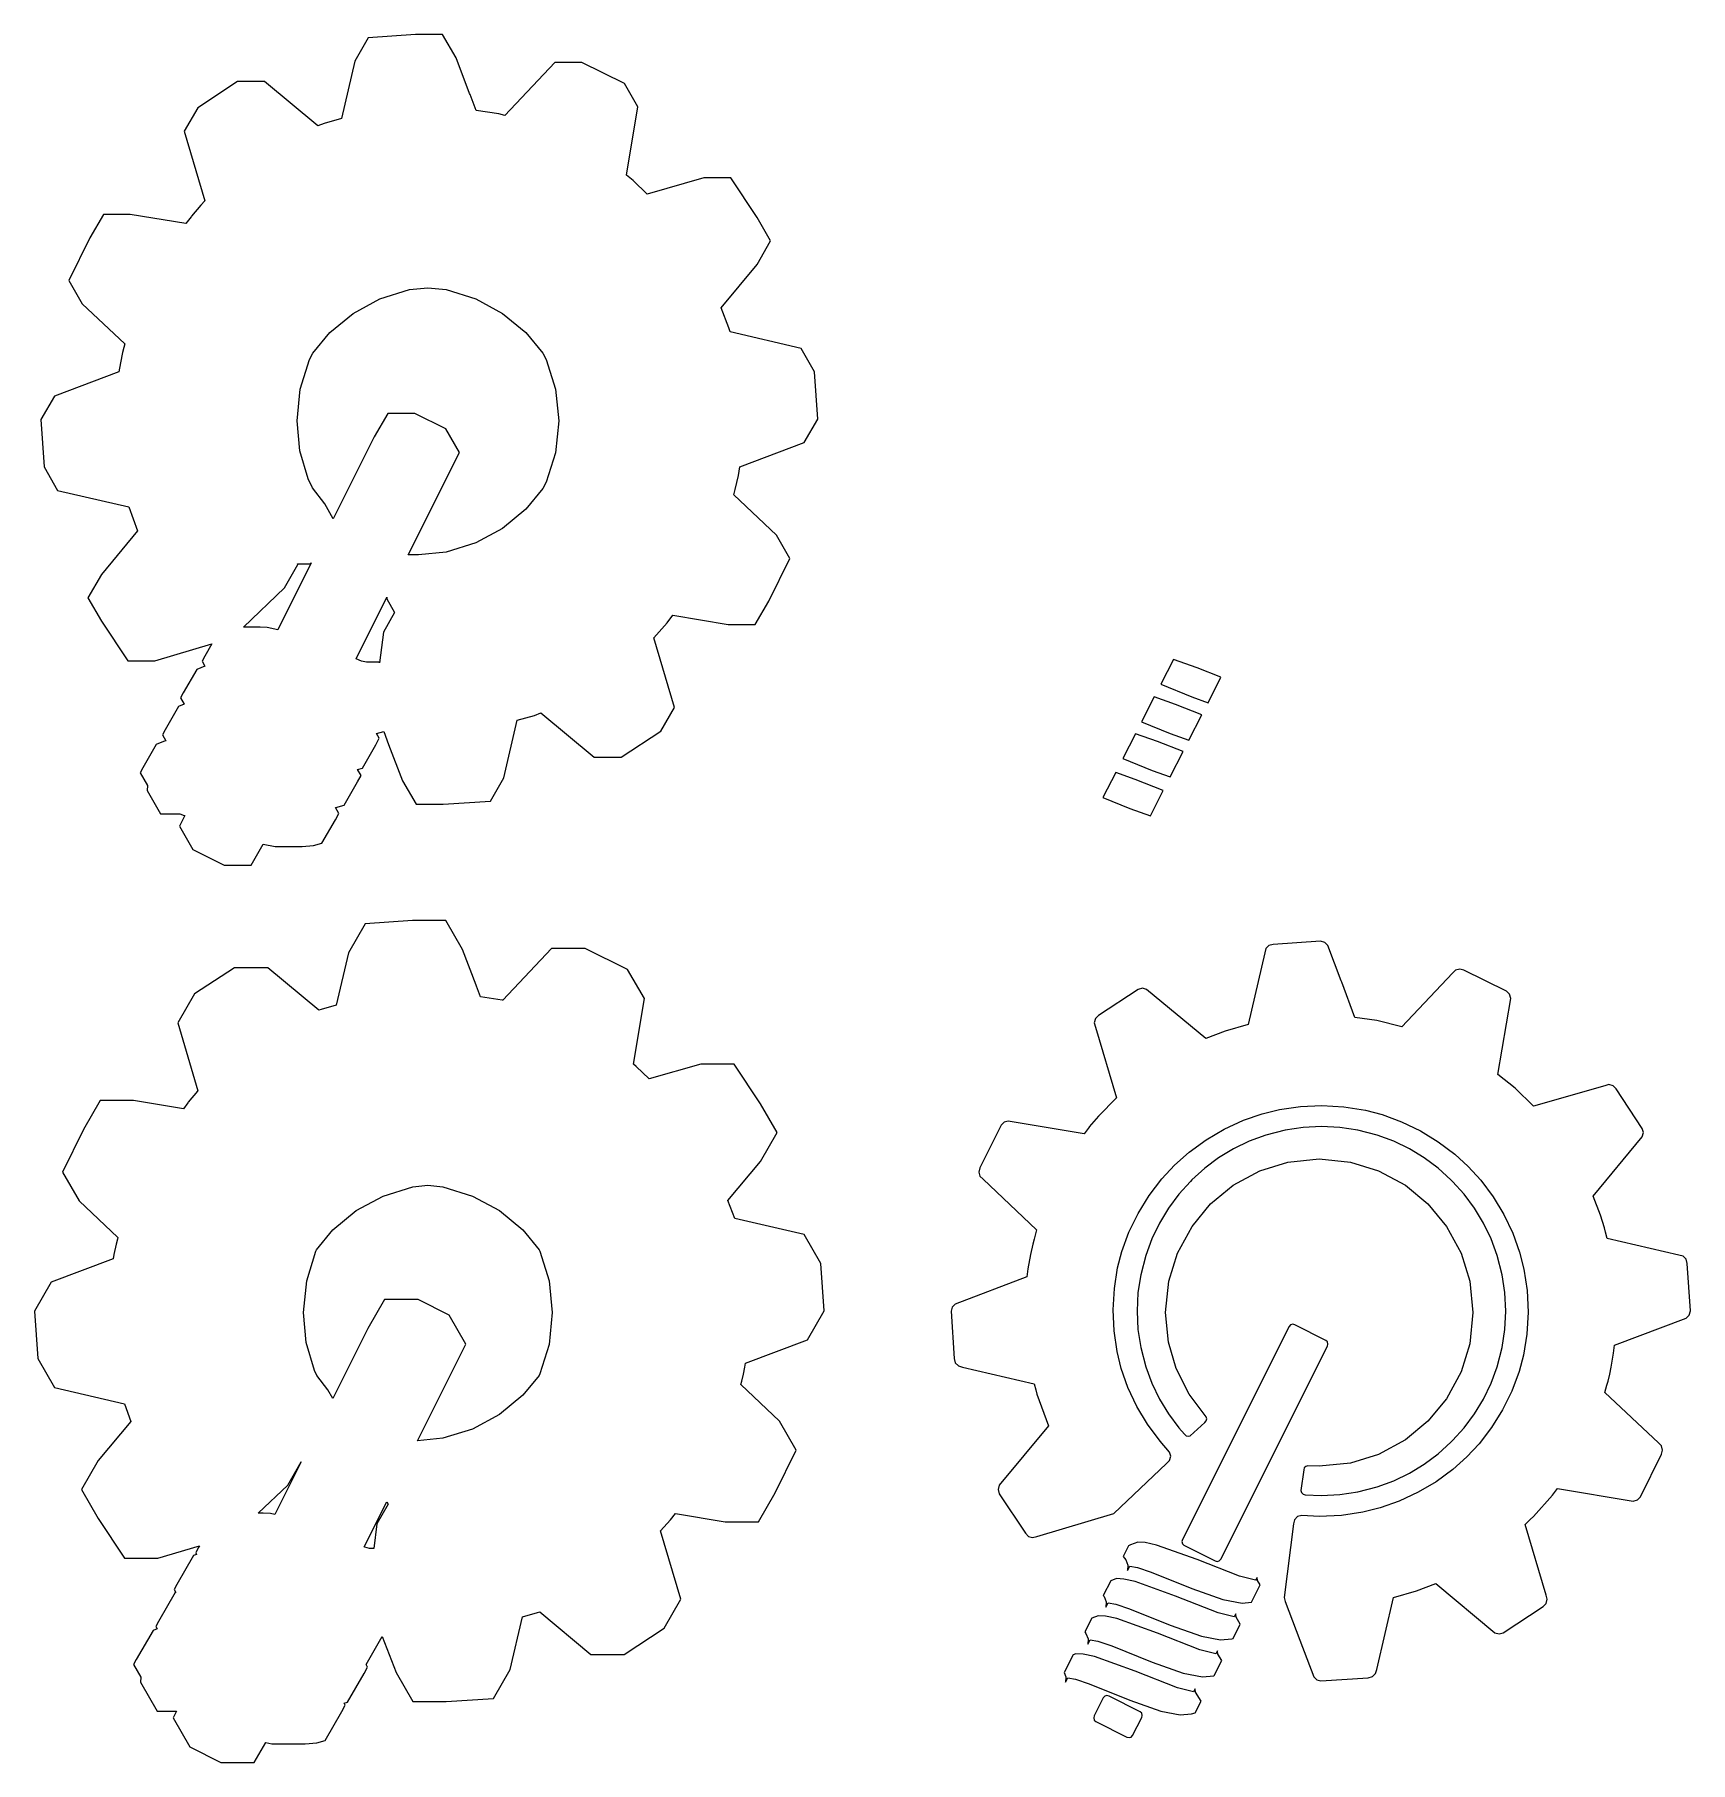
# Model space of a CAD drawing. Header units: metres. Extents: x -17.7 to 56.6, y -17 to 60.5.
import ezdxf

# ---------------------------------------------------------------- set-up
doc = ezdxf.new("R2010")
doc.units = ezdxf.units.M

msp = doc.modelspace()

# ---------------------------------------------------------------- linework, layer by layer
for p, q in [((-0.612976, 60.4932), (-2.73906, 60.3526)), ((0.598328, 60.4932), (-0.612976, 60.4932)), ((1.20399, 59.4442), (0.598328, 60.4932)), ((-2.73906, 60.3526), (-3.34471, 59.3036)), ((-3.34471, 59.3036), (-3.94493, 56.7269)), ((1.80795, 57.8559), (1.20399, 59.4442)), ((5.6331, 59.244), (3.39107, 56.8671)), ((6.84442, 59.244), (5.6331, 59.244)), ((8.75545, 58.3009), (6.84442, 59.244)), ((-8.60443, 58.3837), (-10.3914, 57.2089)), ((-7.39311, 58.3837), (-8.60443, 58.3837)), ((-5.00592, 56.3954), (-7.39311, 58.3837)), ((9.36111, 57.2519), (8.75545, 58.3009)), ((1.83284, 57.798), (1.80795, 57.8559)), ((2.09984, 57.0846), (1.83284, 57.798)), ((-10.3914, 57.2089), (-10.997, 56.1599)), ((-3.94493, 56.7269), (-4.71323, 56.5087)), ((3.12607, 56.9335), (2.09984, 57.0846)), ((3.39107, 56.8671), (3.12607, 56.9335)), ((8.84875, 54.1854), (9.36111, 57.2519)), ((-10.997, 56.1599), (-10.0697, 53.0338)), ((-4.71323, 56.5087), (-5.00592, 56.3954)), ((9.14482, 53.949), (8.84875, 54.1854)), ((9.78194, 53.3292), (9.14482, 53.949)), ((12.3258, 54.0612), (9.78194, 53.3292)), ((13.5372, 54.0612), (12.3258, 54.0612)), ((14.7119, 52.2825), (13.5372, 54.0612)), ((-10.259, 52.841), (-10.6727, 52.3528)), ((-10.0697, 53.0338), (-10.259, 52.841)), ((-14.6272, 52.4272), (-15.2328, 51.3782)), ((-13.4158, 52.4272), (-14.6272, 52.4272)), ((-10.9254, 52.0112), (-13.4158, 52.4272)), ((-10.6925, 52.3184), (-10.9254, 52.0112)), ((-10.6727, 52.3528), (-10.6925, 52.3184)), ((15.3175, 51.2334), (14.7119, 52.2825)), ((-15.2328, 51.3782), (-16.1759, 49.4671)), ((14.7119, 50.1844), (15.3175, 51.2334)), ((13.0937, 48.2388), (14.7119, 50.1844)), ((-16.1759, 49.4671), (-15.5703, 48.4181)), ((-2.21591, 48.6396), (-0.886566, 49.0522)), ((-0.886566, 49.0522), (-0.06514, 49.135)), ((-0.06514, 49.135), (0.756348, 49.0522)), ((0.756348, 49.0522), (2.08569, 48.6396)), ((-15.5703, 48.4181), (-13.6582, 46.6147)), ((-3.41884, 47.9867), (-2.21591, 48.6396)), ((2.08569, 48.6396), (3.28862, 47.9867)), ((13.4395, 47.341), (13.0937, 48.2388)), ((-4.46693, 47.122), (-3.41884, 47.9867)), ((3.28862, 47.9867), (4.33656, 47.122)), ((13.4992, 47.1539), (13.4395, 47.341)), ((-13.6582, 46.6147), (-13.7022, 46.4559)), ((-5.22552, 46.2025), (-4.46693, 47.122)), ((4.33656, 47.122), (5.09547, 46.2021)), ((16.6808, 46.413), (13.4992, 47.1539)), ((-13.8636, 45.7693), (-13.9345, 45.3592)), ((-13.7602, 46.2243), (-13.8636, 45.7693)), ((-13.7022, 46.4559), (-13.7602, 46.2243)), ((-5.7915, 44.5908), (-5.37885, 45.92)), ((-5.37885, 45.92), (-5.22552, 46.2025)), ((5.09547, 46.2021), (5.24863, 45.92)), ((5.24863, 45.92), (5.66113, 44.5908)), ((17.2865, 45.364), (16.6808, 46.413)), ((-13.9345, 45.3592), (-16.8195, 44.2702)), ((17.427, 43.2377), (17.2865, 45.364)), ((-16.8195, 44.2702), (-17.4251, 43.2212)), ((-5.93535, 43.1635), (-5.7915, 44.5908)), ((5.66113, 44.5908), (5.80511, 43.1635)), ((-1.86264, 43.498), (-2.46829, 42.4489)), ((-0.651306, 43.498), (-1.86264, 43.498)), ((0.744522, 42.7989), (-0.651306, 43.498)), ((-17.4251, 43.2212), (-17.2843, 41.0951)), ((-5.80804, 41.8202), (-5.93535, 43.1635)), ((1.35019, 41.7499), (0.744522, 42.7989)), ((5.80511, 43.1635), (5.66113, 41.7364)), ((16.8214, 42.1887), (17.427, 43.2377)), ((-2.46829, 42.4489), (-4.30713, 38.7734)), ((13.9365, 41.0999), (16.8214, 42.1887)), ((-17.2843, 41.0951), (-16.6786, 40.0461)), ((-5.44199, 40.5618), (-5.80804, 41.8202)), ((-0.951599, 37.1495), (1.35019, 41.7499)), ((5.66113, 41.7364), (5.24863, 40.4071)), ((13.8697, 40.7145), (13.9365, 41.0999)), ((-5.24074, 40.1636), (-5.44199, 40.5618)), ((5.24863, 40.4071), (5.09566, 40.1253)), ((13.7291, 40.0858), (13.8035, 40.4002)), ((13.8035, 40.4002), (13.8697, 40.7145)), ((-16.6786, 40.0461), (-13.4776, 39.3004)), ((-4.6937, 39.443), (-5.24074, 40.1636)), ((5.09566, 40.1253), (4.33656, 39.2052)), ((13.6612, 39.8433), (13.7291, 40.0858)), ((15.5723, 38.0408), (13.6612, 39.8433)), ((-13.4776, 39.3004), (-13.0885, 38.2254)), ((-4.30713, 38.7734), (-4.6937, 39.443)), ((4.33656, 39.2052), (3.28862, 38.3405)), ((-13.0885, 38.2254), (-14.7099, 36.2786)), ((3.28862, 38.3405), (2.08569, 37.6877)), ((16.1779, 36.9918), (15.5723, 38.0408)), ((0.756348, 37.275), (-0.4879, 37.1495)), ((2.08569, 37.6877), (0.756348, 37.275)), ((-5.29808, 36.7926), (-6.79857, 33.7934)), ((-6.4994, 35.6693), (-5.89374, 36.7183)), ((-5.89374, 36.7183), (-5.91147, 36.749)), ((-5.91147, 36.749), (-5.34584, 36.749)), ((-5.34584, 36.749), (-5.29808, 36.7926)), ((-0.4879, 37.1495), (-0.951599, 37.1495)), ((15.2348, 35.0807), (16.1779, 36.9918)), ((-14.7099, 36.2786), (-15.3155, 35.2296)), ((-8.34357, 33.916), (-6.4994, 35.6693)), ((-15.3155, 35.2296), (-15.3155, 35.2214)), ((-15.3155, 35.2214), (-14.7099, 34.1723)), ((-3.28589, 32.4841), (-1.9021, 35.2498)), ((-1.9021, 35.2498), (-1.91165, 35.1795)), ((-1.91165, 35.1795), (-1.55487, 34.5615)), ((14.6292, 34.0317), (15.2348, 35.0807)), ((-14.7099, 34.1723), (-13.535, 32.3978)), ((-1.55487, 34.5615), (-2.06268, 33.682)), ((10.0697, 33.432), (10.6747, 34.1102)), ((10.6747, 34.1102), (10.9284, 34.4476)), ((10.9284, 34.4476), (13.4178, 34.0317)), ((-7.59555, 33.916), (-8.34357, 33.916)), ((-7.2686, 33.8991), (-7.59555, 33.916)), ((-6.79857, 33.7934), (-7.2686, 33.8991)), ((-2.06268, 33.682), (-2.23419, 32.3145)), ((10.9991, 30.2991), (10.0697, 33.432)), ((13.4178, 34.0317), (14.6292, 34.0317)), ((-12.3237, 32.3978), (-9.7558, 33.1566)), ((-10.0757, 32.6025), (-10.1945, 32.3824)), ((-9.7558, 33.1566), (-10.0757, 32.6025)), ((-13.535, 32.3978), (-12.3237, 32.3978)), ((-10.4358, 32.0099), (-11.0414, 30.9609)), ((-10.0667, 32.1611), (-10.4358, 32.0099)), ((-10.1945, 32.3824), (-10.0667, 32.1611)), ((-3.0352, 32.3862), (-3.28589, 32.4841)), ((-2.82085, 32.332), (-3.0352, 32.3862)), ((-2.24432, 32.332), (-2.82085, 32.332)), ((-2.23419, 32.3145), (-2.24432, 32.332)), ((33.388, 32.4648), (32.8187, 31.3474)), ((34.457, 32.0797), (33.388, 32.4648)), ((35.5247, 31.6629), (34.457, 32.0797)), ((32.8187, 31.3474), (34.2175, 30.7801)), ((34.9432, 30.5217), (35.5247, 31.6629)), ((-11.2531, 30.3492), (-11.8587, 29.3002)), ((-10.9956, 30.4557), (-11.2531, 30.3492)), ((-11.0414, 30.9609), (-11.1602, 30.7407)), ((-11.1602, 30.7407), (-10.9956, 30.4557)), ((10.3934, 29.25), (10.9991, 30.2991)), ((32.531, 30.7828), (31.9599, 29.662)), ((33.491, 30.4366), (32.531, 30.7828)), ((34.6663, 29.9784), (33.491, 30.4366)), ((34.2175, 30.7801), (34.9432, 30.5217)), ((3.34677, 27.1554), (3.94701, 29.7322)), ((3.94701, 29.7322), (4.71498, 29.9504)), ((4.71498, 29.9504), (5.00783, 30.0636)), ((5.00783, 30.0636), (7.39516, 28.0754)), ((31.9599, 29.662), (33.2514, 29.1388)), ((34.0869, 28.8411), (34.6663, 29.9784)), ((-11.93, 28.7775), (-12.2531, 28.644)), ((-11.8587, 29.3002), (-11.9778, 29.0799)), ((-11.9778, 29.0799), (-11.8262, 28.8174)), ((-11.8262, 28.8174), (-11.93, 28.7775)), ((-2.39922, 28.6375), (-2.24438, 28.9237)), ((-2.36731, 29.1366), (-2.04301, 29.2286)), ((-2.24438, 28.9237), (-2.36731, 29.1366)), ((-2.04301, 29.2286), (-1.82516, 28.6467)), ((8.60649, 28.0754), (10.3934, 29.25)), ((31.6895, 29.1312), (31.1187, 28.0112)), ((32.6737, 28.777), (31.6895, 29.1312)), ((33.8253, 28.3276), (32.6737, 28.777)), ((33.2514, 29.1388), (34.0869, 28.8411)), ((-12.2531, 28.644), (-12.8587, 27.595)), ((-3.00488, 27.5885), (-2.39922, 28.6375)), ((-1.82516, 28.6467), (-1.20209, 27.0147)), ((7.39516, 28.0754), (8.60649, 28.0754)), ((31.1187, 28.0112), (32.4342, 27.4781)), ((33.2451, 27.189), (33.8253, 28.3276)), ((-12.8587, 27.595), (-12.9778, 27.375)), ((-12.9778, 27.375), (-12.6526, 26.8117)), ((-3.21645, 26.9771), (-3.0619, 27.2622)), ((-3.21571, 27.5286), (-3.00488, 27.5885)), ((-3.0619, 27.2622), (-3.21571, 27.5286)), ((2.7411, 26.1063), (3.34677, 27.1554)), ((30.8004, 27.3864), (30.2275, 26.262)), ((31.674, 27.0717), (30.8004, 27.3864)), ((32.4342, 27.4781), (33.2451, 27.189)), ((-12.6526, 26.8117), (-12.6665, 26.581)), ((-12.6665, 26.581), (-12.0609, 25.532)), ((-3.82211, 25.9281), (-3.21645, 26.9771)), ((-1.20209, 27.0147), (-0.59642, 25.9657)), ((32.9347, 26.5798), (31.674, 27.0717)), ((32.3564, 25.4448), (32.9347, 26.5798)), ((-4.21315, 25.8199), (-4.19405, 25.8216)), ((-4.06166, 25.5575), (-4.21315, 25.8199)), ((-4.19405, 25.8216), (-3.82211, 25.9281)), ((-0.59642, 25.9657), (0.614883, 25.9657)), ((0.614883, 25.9657), (2.7411, 26.1063)), ((30.2275, 26.262), (31.4342, 25.7733)), ((31.4342, 25.7733), (32.3564, 25.4448)), ((-12.0609, 25.532), (-11.1986, 25.5319)), ((-10.972, 25.4535), (-11.2094, 24.9786)), ((-11.2094, 24.9786), (-10.6038, 23.9296)), ((-11.1986, 25.5319), (-10.9969, 25.4636)), ((-10.9969, 25.4636), (-10.972, 25.4535)), ((-4.82202, 24.2225), (-4.21635, 25.2716)), ((-4.21635, 25.2716), (-4.06166, 25.5575)), ((-7.99603, 23.231), (-7.45425, 24.1694)), ((-7.45425, 24.1694), (-6.91957, 24.0727)), ((-6.91957, 24.0727), (-5.70825, 24.0727)), ((-5.70825, 24.0727), (-5.19569, 24.1165)), ((-5.19569, 24.1165), (-4.82202, 24.2225)), ((-10.6038, 23.9296), (-9.20737, 23.231)), ((-9.20737, 23.231), (-7.99603, 23.231)), ((-2.88339, 20.6026), (-3.63339, 19.3036)), ((-0.757309, 20.7432), (-2.88339, 20.6026)), ((0.742676, 20.7432), (-0.757309, 20.7432)), ((1.49268, 19.4442), (0.742676, 20.7432)), ((2.09662, 17.8559), (1.49268, 19.4442)), ((5.48877, 19.494), (3.30193, 17.1756)), ((6.98877, 19.494), (5.48877, 19.494)), ((8.8998, 18.5509), (6.98877, 19.494)), ((37.5418, 19.4911), (37.4916, 19.3036)), ((37.6791, 19.6283), (37.5418, 19.4911)), ((37.8666, 19.6786), (37.6791, 19.6283)), ((39.9927, 19.8192), (37.8666, 19.6786)), ((40.1802, 19.7689), (39.9927, 19.8192)), ((40.3174, 19.6317), (40.1802, 19.7689)), ((40.9214, 18.0434), (40.3174, 19.6317)), ((-8.74878, 18.6337), (-10.5357, 17.4589)), ((-7.24878, 18.6337), (-8.74878, 18.6337)), ((-4.95312, 16.7217), (-7.24878, 18.6337)), ((-3.63339, 19.3036), (-4.18147, 16.9507)), ((37.4916, 19.3036), (36.7403, 16.0784)), ((2.12152, 17.798), (2.09662, 17.8559)), ((9.6498, 17.2519), (8.8998, 18.5509)), ((40.9463, 17.9855), (40.9214, 18.0434)), ((41.5375, 16.4042), (40.9463, 17.9855)), ((45.914, 18.3825), (43.6455, 15.9774)), ((46.0513, 18.5197), (45.914, 18.3825)), ((46.2388, 18.57), (46.0513, 18.5197)), ((46.4263, 18.5197), (46.2388, 18.57)), ((48.3373, 17.5767), (46.4263, 18.5197)), ((-10.5357, 17.4589), (-11.2857, 16.1599)), ((2.29791, 17.3267), (2.12152, 17.798)), ((3.2704, 17.1835), (2.29791, 17.3267)), ((3.30193, 17.1756), (3.2704, 17.1835)), ((9.15729, 14.3043), (9.6498, 17.2519)), ((31.8137, 17.6594), (30.0267, 16.4846)), ((32.0012, 17.7097), (31.8137, 17.6594)), ((32.1887, 17.6594), (32.0012, 17.7097)), ((34.8411, 15.4503), (32.1887, 17.6594)), ((47.9548, 13.8408), (48.5248, 17.2519)), ((48.4745, 17.4394), (48.3373, 17.5767)), ((48.5248, 17.2519), (48.4745, 17.4394)), ((-4.85756, 16.7587), (-4.95312, 16.7217)), ((-4.18147, 16.9507), (-4.85756, 16.7587)), ((29.8895, 16.3474), (29.8393, 16.1599)), ((30.0267, 16.4846), (29.8895, 16.3474)), ((42.5204, 16.2595), (41.5375, 16.4042)), ((-11.2857, 16.1599), (-10.3818, 13.1129)), ((29.8393, 16.1599), (29.8895, 15.9724)), ((29.8895, 15.9724), (30.8299, 12.8024)), ((35.7049, 15.7844), (34.8411, 15.4503)), ((36.7403, 16.0784), (35.7049, 15.7844)), ((43.6455, 15.9774), (42.5204, 16.2595)), ((9.28915, 14.199), (9.15729, 14.3043)), ((9.86037, 13.6433), (9.28915, 14.199)), ((12.1815, 14.3112), (9.86037, 13.6433)), ((13.6815, 14.3112), (12.1815, 14.3112)), ((14.8562, 12.5325), (13.6815, 14.3112)), ((48.7267, 13.2248), (47.9548, 13.8408)), ((49.5547, 12.4192), (48.7267, 13.2248)), ((52.744, 13.337), (49.5547, 12.4192)), ((52.9315, 13.3872), (52.744, 13.337)), ((53.119, 13.337), (52.9315, 13.3872)), ((53.2563, 13.1997), (53.119, 13.337)), ((54.4309, 11.4209), (53.2563, 13.1997)), ((-14.7715, 12.6772), (-15.5215, 11.3782)), ((-13.2715, 12.6772), (-14.7715, 12.6772)), ((-11.0373, 12.304), (-13.2715, 12.6772)), ((-10.8369, 12.5684), (-11.0373, 12.304)), ((-10.817, 12.6028), (-10.8369, 12.5684)), ((-10.4033, 13.091), (-10.817, 12.6028)), ((-10.3818, 13.1129), (-10.4033, 13.091)), ((15.6062, 11.2334), (14.8562, 12.5325)), ((30.8299, 12.8024), (30.0219, 11.9795)), ((38.1533, 12.2697), (39.095, 12.4031)), ((39.095, 12.4031), (40.0524, 12.4444)), ((40.0524, 12.4444), (41.0422, 12.3891)), ((25.791, 11.7029), (25.6538, 11.5657)), ((25.9785, 11.7532), (25.791, 11.7029)), ((29.382, 11.1846), (25.9785, 11.7532)), ((30.0219, 11.9795), (29.6082, 11.4913)), ((35.6731, 11.3921), (36.5296, 11.7867)), ((36.5296, 11.7867), (37.3758, 12.0811)), ((37.3758, 12.0811), (38.1533, 12.2697)), ((41.0422, 12.3891), (42.0029, 12.2382)), ((42.0029, 12.2382), (42.7541, 12.0421)), ((42.7541, 12.0421), (43.6297, 11.719)), ((43.6297, 11.719), (44.4738, 11.3103)), ((-15.5215, 11.3782), (-16.4646, 9.46713)), ((14.8562, 9.9344), (15.6062, 11.2334)), ((25.6538, 11.5657), (24.7107, 9.65463)), ((29.6048, 11.4786), (29.382, 11.1846)), ((29.6082, 11.4913), (29.6048, 11.4786)), ((34.0896, 10.3598), (34.8577, 10.9156)), ((34.8577, 10.9156), (35.6731, 11.3921)), ((37.5338, 11.1157), (36.7907, 10.8437)), ((38.4026, 11.3401), (37.5338, 11.1157)), ((39.2055, 11.4627), (38.4026, 11.3401)), ((40.0324, 11.5044), (39.2055, 11.4627)), ((40.8593, 11.4627), (40.0324, 11.5044)), ((41.6623, 11.3401), (40.8593, 11.4627)), ((42.5311, 11.1157), (41.6623, 11.3401)), ((43.2741, 10.8437), (42.5311, 11.1157)), ((44.4738, 11.3103), (45.2693, 10.8253)), ((52.2215, 8.38921), (54.4309, 11.0459)), ((54.4812, 11.2334), (54.4309, 11.4209)), ((54.4309, 11.0459), (54.4812, 11.2334)), ((33.4321, 9.7773), (34.0896, 10.3598)), ((35.4169, 10.0981), (34.7944, 9.63258)), ((36.0837, 10.5033), (35.4169, 10.0981)), ((36.7907, 10.8437), (36.0837, 10.5033)), ((43.981, 10.5033), (43.2741, 10.8437)), ((44.6478, 10.0981), (43.981, 10.5033)), ((45.2704, 9.63258), (44.6478, 10.0981)), ((45.2693, 10.8253), (46.0116, 10.2691)), ((46.0116, 10.2691), (46.6222, 9.71303)), ((-16.4646, 9.46713), (-15.7146, 8.16809)), ((13.4026, 8.18654), (14.8562, 9.9344)), ((24.7107, 9.65463), (24.6604, 9.46713)), ((24.6604, 9.46713), (24.7107, 9.27963)), ((32.8652, 9.16493), (33.4321, 9.7773)), ((34.7944, 9.63258), (34.22, 9.11066)), ((36.0692, 8.87335), (37.2722, 9.52623)), ((37.2722, 9.52623), (38.5267, 9.91568)), ((38.5267, 9.91568), (39.9348, 10.0576)), ((39.9348, 10.0576), (41.343, 9.91568)), ((41.343, 9.91568), (42.5976, 9.52623)), ((42.5976, 9.52623), (43.8005, 8.87335)), ((45.8447, 9.11066), (45.2704, 9.63258)), ((46.6222, 9.71303), (47.1792, 9.09901)), ((-2.07158, 8.38959), (-0.742233, 8.80222)), ((-0.742233, 8.80222), (-0.06514, 8.87047)), ((-0.06514, 8.87047), (0.612, 8.80222)), ((0.612, 8.80222), (1.94135, 8.38959)), ((24.7107, 9.27963), (24.8479, 9.14238)), ((24.8479, 9.14238), (27.2492, 6.87755)), ((32.2946, 8.41127), (32.8652, 9.16493)), ((34.1514, 9.04204), (33.6295, 8.46767)), ((34.22, 9.11066), (34.1514, 9.04204)), ((35.0587, 8.03969), (36.0692, 8.87335)), ((43.8005, 8.87335), (44.8109, 8.03969)), ((45.9133, 9.04204), (45.8447, 9.11066)), ((46.4353, 8.46767), (45.9133, 9.04204)), ((47.1792, 9.09901), (47.7322, 8.35767)), ((-15.7146, 8.16809), (-13.9719, 6.52443)), ((-3.27451, 7.73669), (-2.07158, 8.38959)), ((1.94135, 8.38959), (3.14429, 7.73669)), ((13.7099, 7.38849), (13.4026, 8.18654)), ((31.8036, 7.60971), (32.2946, 8.41127)), ((33.1639, 7.84511), (32.7588, 7.17831)), ((33.6295, 8.46767), (33.1639, 7.84511)), ((34.2251, 7.02919), (35.0587, 8.03969)), ((44.8109, 8.03969), (45.6445, 7.02919)), ((46.9008, 7.84511), (46.4353, 8.46767)), ((47.306, 7.17831), (46.9008, 7.84511)), ((47.7322, 8.35767), (48.2125, 7.56444)), ((52.553, 7.52855), (52.2215, 8.38921)), ((-4.3226, 6.87201), (-3.27451, 7.73669)), ((3.14429, 7.73669), (4.19223, 6.87201)), ((16.8252, 6.66299), (13.7099, 7.38849)), ((31.3948, 6.76654), (31.8036, 7.60971)), ((32.7588, 7.17831), (32.4183, 6.47139)), ((33.5722, 5.82626), (34.2251, 7.02919)), ((45.6445, 7.02919), (46.2976, 5.82626)), ((47.6465, 6.47139), (47.306, 7.17831)), ((48.2125, 7.56444), (48.6152, 6.72392)), ((52.7351, 6.9577), (52.553, 7.52855)), ((-14.0489, 6.22426), (-14.1523, 5.76929)), ((-13.9909, 6.45586), (-14.0489, 6.22426)), ((-13.9719, 6.52443), (-13.9909, 6.45586)), ((-5.05589, 5.98317), (-4.3226, 6.87201)), ((4.19223, 6.87201), (4.92593, 5.98267)), ((17.5752, 5.36395), (16.8252, 6.66299)), ((27.0761, 6.22426), (26.9727, 5.76929)), ((27.1341, 6.45586), (27.0761, 6.22426)), ((27.2492, 6.87755), (27.1341, 6.45586)), ((31.0758, 5.90106), (31.3948, 6.76654)), ((32.4183, 6.47139), (32.1463, 5.72826)), ((47.9184, 5.72826), (47.6465, 6.47139)), ((48.6152, 6.72392), (48.9264, 5.86632)), ((52.7853, 6.7702), (52.7351, 6.9577)), ((52.8567, 6.48851), (52.7853, 6.7702)), ((56.0752, 5.73895), (52.8567, 6.48851)), ((-14.187, 5.56839), (-16.9638, 4.52022)), ((-14.1523, 5.76929), (-14.187, 5.56839)), ((-5.50282, 4.59081), (-5.09018, 5.92001)), ((-5.09018, 5.92001), (-5.05589, 5.98317)), ((4.92593, 5.98267), (4.95995, 5.92001)), ((4.95995, 5.92001), (5.37245, 4.59081)), ((26.9727, 5.76929), (26.8611, 5.12401)), ((30.8849, 5.16753), (31.0758, 5.90106)), ((32.1463, 5.72826), (31.922, 4.85962)), ((33.1827, 4.57181), (33.5722, 5.82626)), ((46.2976, 5.82626), (46.6869, 4.57184)), ((48.1429, 4.85962), (47.9184, 5.72826)), ((48.9264, 5.86632), (49.1183, 5.10849)), ((56.2627, 5.68871), (56.0752, 5.73895)), ((56.4, 5.55145), (56.2627, 5.68871)), ((56.4502, 5.36395), (56.4, 5.55145)), ((17.7157, 3.23773), (17.5752, 5.36395)), ((26.8181, 4.76118), (23.5987, 3.54594)), ((26.8611, 5.12401), (26.8181, 4.76118)), ((30.739, 4.23691), (30.8849, 5.16753)), ((31.922, 4.85962), (31.7994, 4.05658)), ((48.2654, 4.05658), (48.1429, 4.85962)), ((49.1183, 5.10849), (49.2594, 4.15575)), ((56.5907, 3.23773), (56.4502, 5.36395)), ((-16.9638, 4.52022), (-17.7138, 3.22118)), ((-5.64667, 3.16347), (-5.50282, 4.59081)), ((5.37245, 4.59081), (5.51645, 3.16347)), ((30.6858, 3.2896), (30.739, 4.23691)), ((31.7994, 4.05658), (31.7576, 3.22968)), ((33.0408, 3.16347), (33.1827, 4.57181)), ((46.6869, 4.57184), (46.8289, 3.16347)), ((48.3071, 3.22968), (48.2654, 4.05658)), ((49.2594, 4.15575), (49.3035, 3.17519)), ((-17.7138, 3.22118), (-17.573, 1.09511)), ((-5.51938, 1.82021), (-5.64667, 3.16347)), ((-2.00697, 3.74796), (-2.75697, 2.44893)), ((-0.506973, 3.74796), (-2.00697, 3.74796)), ((0.888855, 3.04893), (-0.506973, 3.74796)), ((5.51645, 3.16347), (5.37245, 1.73642)), ((16.9657, 1.93871), (17.7157, 3.23773)), ((23.4615, 3.40868), (23.4112, 3.22118)), ((23.4112, 3.22118), (23.552, 1.09511)), ((23.5987, 3.54594), (23.4615, 3.40868)), ((30.7275, 2.34169), (30.6858, 3.2896)), ((31.7576, 3.22968), (31.7994, 2.40277)), ((33.1671, 1.83116), (33.0408, 3.16347)), ((46.8289, 3.16347), (46.6869, 1.75537)), ((48.2654, 2.40277), (48.3071, 3.22968)), ((49.3035, 3.17519), (49.2477, 2.19536)), ((56.5404, 3.05023), (56.5907, 3.23773)), ((-2.75697, 2.44893), (-4.32776, -0.690811)), ((1.63885, 1.74989), (0.888855, 3.04893)), ((30.8623, 1.40932), (30.7275, 2.34169)), ((31.7994, 2.40277), (31.922, 1.59975)), ((38.5806, 2.54266), (33.7963, -7.0204)), ((38.6493, 2.6113), (38.5806, 2.54266)), ((38.743, 2.63643), (38.6493, 2.6113)), ((38.8368, 2.6113), (38.743, 2.63643)), ((40.2326, 1.91228), (38.8368, 2.6113)), ((48.1429, 1.59975), (48.2654, 2.40277)), ((53.1839, 1.69789), (56.4032, 2.91298)), ((56.4032, 2.91298), (56.5404, 3.05023)), ((-5.15331, 0.561768), (-5.51938, 1.82021)), ((-0.532822, -2.59048), (1.63885, 1.74989)), ((5.37245, 1.73642), (4.95995, 0.407074)), ((14.189, 0.890656), (16.9657, 1.93871)), ((31.922, 1.59975), (32.1463, 0.730957)), ((33.509, 0.655502), (33.1671, 1.83116)), ((35.5168, -7.90619), (40.3012, 1.65614)), ((40.3012, 1.84364), (40.2326, 1.91228)), ((40.3264, 1.74989), (40.3012, 1.84364)), ((40.3012, 1.65614), (40.3264, 1.74989)), ((46.6869, 1.75537), (46.2976, 0.500824)), ((47.9184, 0.730942), (48.1429, 1.59975)), ((49.2477, 2.19536), (49.0952, 1.24423)), ((53.141, 1.33505), (53.1839, 1.69789)), ((-17.573, 1.09511), (-16.823, -0.203918)), ((14.1584, 0.714539), (14.189, 0.890656)), ((23.552, 1.09511), (23.6022, 0.907608)), ((23.6022, 0.907608), (23.7395, 0.770355)), ((31.05, 0.650696), (30.8623, 1.40932)), ((49.0952, 1.24423), (48.9001, 0.511475)), ((53.0334, 0.714539), (53.141, 1.33505)), ((-5.04262, 0.342773), (-5.15331, 0.561768)), ((-4.54935, -0.307007), (-5.04262, 0.342773)), ((4.92615, 0.344818), (4.19223, -0.544754)), ((4.95995, 0.407074), (4.92615, 0.344818)), ((13.9751, -0.06662), (14.0178, 0.085831)), ((14.0178, 0.085831), (14.0922, 0.400192)), ((14.0922, 0.400192), (14.1584, 0.714539)), ((23.7395, 0.770355), (23.927, 0.720108)), ((23.927, 0.720108), (27.146, -0.029694)), ((31.3507, -0.196136), (31.05, 0.650696)), ((32.1463, 0.730957), (32.4183, -0.012009)), ((34.0903, -0.494385), (33.509, 0.655502)), ((46.2976, 0.500824), (45.6445, -0.70195)), ((47.6465, -0.012009), (47.9184, 0.730942)), ((48.9001, 0.511475), (48.5704, -0.364441)), ((52.8426, -0.101654), (52.8928, 0.085831)), ((52.8928, 0.085831), (52.9672, 0.400192)), ((52.9672, 0.400192), (53.0334, 0.714539)), ((-16.823, -0.203918), (-13.6808, -0.935867)), ((-4.32776, -0.690811), (-4.54935, -0.307007)), ((4.19223, -0.544754), (3.14429, -1.40945)), ((15.7166, -1.70917), (13.9751, -0.06662)), ((27.146, -0.029694), (27.2167, -0.307175)), ((27.2167, -0.307175), (27.267, -0.494675)), ((27.267, -0.494675), (27.7846, -1.925)), ((31.7493, -1.04413), (31.3507, -0.196136)), ((32.4183, -0.012009), (32.7588, -0.718933)), ((32.7588, -0.718933), (33.1639, -1.38573)), ((34.863, -1.5123), (34.0903, -0.494385)), ((45.6445, -0.70195), (44.8109, -1.71245)), ((46.9008, -1.38573), (47.306, -0.718933)), ((47.306, -0.718933), (47.6465, -0.012009)), ((48.5704, -0.364441), (48.1575, -1.20015)), ((52.7536, -0.419327), (52.8426, -0.101654)), ((55.1541, -2.68343), (52.7536, -0.419327)), ((-13.6808, -0.935867), (-13.3966, -1.72113)), ((3.14429, -1.40945), (1.94135, -2.06233)), ((32.2306, -1.85141), (31.7493, -1.04413)), ((33.1639, -1.38573), (33.6295, -2.00829)), ((34.8881, -1.60605), (34.863, -1.5123)), ((46.4353, -2.00829), (46.9008, -1.38573)), ((48.1575, -1.20015), (47.6677, -1.98764)), ((-13.3966, -1.72113), (-14.8542, -3.47136)), ((1.94135, -2.06233), (0.612, -2.47498)), ((16.4666, -3.00819), (15.7166, -1.70917)), ((27.7846, -1.925), (25.571, -4.5829)), ((32.7921, -2.61166), (32.2306, -1.85141)), ((33.6295, -2.00829), (33.8861, -2.29568)), ((33.8861, -2.29568), (33.9547, -2.36432)), ((34.1422, -2.36432), (34.7944, -1.76842)), ((34.7944, -1.76842), (34.863, -1.6998)), ((34.863, -1.6998), (34.8881, -1.60605)), ((44.8109, -1.71245), (43.8005, -2.54611)), ((45.9133, -2.58266), (46.4353, -2.00829)), ((47.6677, -1.98764), (47.1058, -2.7224)), ((0.612, -2.47498), (-0.532822, -2.59048)), ((15.5235, -4.91924), (16.4666, -3.00819)), ((33.2197, -3.09418), (32.7921, -2.61166)), ((33.2699, -3.28168), (33.2197, -3.09418)), ((33.9547, -2.36432), (34.0485, -2.38943)), ((34.0485, -2.38943), (34.1422, -2.36432)), ((43.8005, -2.54611), (42.5976, -3.19899)), ((45.2704, -3.17322), (45.8447, -2.65128)), ((45.8447, -2.65128), (45.9133, -2.58266)), ((47.1058, -2.7224), (46.558, -3.31207)), ((55.2914, -2.82069), (55.1541, -2.68343)), ((55.3416, -3.00819), (55.2914, -2.82069)), ((55.2914, -3.19569), (55.3416, -3.00819)), ((-14.8542, -3.47136), (-15.6042, -4.7704)), ((-5.74652, -3.52669), (-6.93102, -5.89432)), ((-6.35507, -4.58072), (-5.74652, -3.52669)), ((30.7161, -5.85614), (33.0824, -3.60645)), ((33.0824, -3.60645), (33.2197, -3.46918)), ((33.2197, -3.46918), (33.2699, -3.28168)), ((39.2625, -3.8058), (39.2374, -3.89955)), ((39.3311, -3.73717), (39.2625, -3.8058)), ((39.4249, -3.71205), (39.3311, -3.73717)), ((39.9348, -3.73051), (39.4249, -3.71205)), ((41.343, -3.58844), (39.9348, -3.73051)), ((42.5976, -3.19899), (41.343, -3.58844)), ((43.981, -4.04391), (44.6478, -3.63873)), ((44.6478, -3.63873), (45.2704, -3.17322)), ((46.558, -3.31207), (45.9225, -3.877)), ((54.3483, -5.10674), (55.2914, -3.19569)), ((-7.67332, -5.83401), (-6.35507, -4.58072)), ((25.571, -4.5829), (25.5208, -4.7704)), ((39.2374, -3.89955), (39.1122, -4.8205)), ((42.5311, -4.65636), (43.2741, -4.38449)), ((43.2741, -4.38449), (43.981, -4.04391)), ((45.1737, -4.42441), (44.3724, -4.90004)), ((45.9225, -3.877), (45.1737, -4.42441)), ((-15.6042, -4.7704), (-15.6042, -4.77859)), ((-15.6042, -4.77859), (-14.8542, -6.07764)), ((-2.91615, -7.35387), (-1.90475, -5.33246)), ((-1.90475, -5.33246), (-1.84355, -5.43846)), ((14.7735, -6.21826), (15.5235, -4.91924)), ((25.5208, -4.7704), (25.5208, -4.77859)), ((25.5208, -4.77859), (25.571, -4.96609)), ((25.571, -4.96609), (26.7458, -6.74062)), ((39.1122, -4.8205), (39.1373, -4.91425)), ((39.1373, -4.91425), (39.2059, -4.98288)), ((39.2059, -4.98288), (39.2997, -5.008)), ((39.2997, -5.008), (40.0324, -5.04506)), ((40.0324, -5.04506), (40.8593, -5.00331)), ((40.8593, -5.00331), (41.6623, -4.88071)), ((41.6623, -4.88071), (42.5311, -4.65636)), ((43.5234, -5.29863), (42.6659, -5.60359)), ((44.3724, -4.90004), (43.5234, -5.29863)), ((49.5417, -5.98358), (50.3938, -5.02821)), ((50.3938, -5.02821), (50.6212, -4.72589)), ((50.6212, -4.72589), (54.0235, -5.29424)), ((54.0235, -5.29424), (54.211, -5.24399)), ((54.211, -5.24399), (54.3483, -5.10674)), ((-14.8542, -6.07764), (-13.6794, -7.85216)), ((-7.45122, -5.83401), (-7.67332, -5.83401)), ((-7.12427, -5.85085), (-7.45122, -5.83401)), ((-6.93102, -5.89432), (-7.12427, -5.85085)), ((-1.84355, -5.43846), (-2.35136, -6.31801)), ((10.378, -6.63419), (10.819, -6.13976)), ((10.819, -6.13976), (11.0405, -5.84526)), ((11.0405, -5.84526), (13.2735, -6.21826)), ((27.2581, -6.87787), (30.7161, -5.85614)), ((38.8239, -6.13051), (38.7736, -6.31801)), ((38.9611, -5.99326), (38.8239, -6.13051)), ((39.1486, -5.94301), (38.9611, -5.99326)), ((39.937, -5.97963), (39.1486, -5.94301)), ((40.9274, -5.93599), (39.937, -5.97963)), ((41.8898, -5.79639), (40.9274, -5.93599)), ((42.6659, -5.60359), (41.8898, -5.79639)), ((49.1734, -6.34769), (49.4044, -6.12085)), ((49.4044, -6.12085), (49.5417, -5.98358)), ((-2.35136, -6.31801), (-2.4893, -7.41794)), ((11.2878, -9.70093), (10.378, -6.63419)), ((13.2735, -6.21826), (14.7735, -6.21826)), ((26.7458, -6.74062), (26.8831, -6.87787)), ((26.8831, -6.87787), (27.0706, -6.92812)), ((27.0706, -6.92812), (27.2581, -6.87787)), ((38.7736, -6.31801), (38.3602, -9.61406)), ((50.1126, -9.51343), (49.1734, -6.34769)), ((-12.1794, -7.85216), (-10.3076, -7.29909)), ((-10.5801, -7.74007), (-11.3301, -9.03911)), ((-10.4448, -7.68413), (-10.5801, -7.74007)), ((-10.3644, -7.39745), (-10.4832, -7.61761)), ((-10.4832, -7.61761), (-10.4448, -7.68413)), ((-10.3076, -7.29909), (-10.3644, -7.39745)), ((-2.89087, -7.36375), (-2.91615, -7.35387)), ((-2.67651, -7.41794), (-2.89087, -7.36375)), ((-2.4893, -7.41794), (-2.67651, -7.41794)), ((31.3801, -7.29646), (31.1346, -7.7782)), ((31.4586, -7.26401), (31.3801, -7.29646)), ((31.7988, -7.13306), (31.4586, -7.26401)), ((32.1257, -7.14989), (31.7988, -7.13306)), ((32.6377, -7.26503), (32.1257, -7.14989)), ((34.457, -7.92026), (32.6377, -7.26503)), ((33.7963, -7.0204), (33.7712, -7.11415)), ((33.7712, -7.11415), (33.7963, -7.2079)), ((33.7963, -7.2079), (33.8649, -7.27654)), ((33.8649, -7.27654), (35.2607, -7.97482)), ((-13.6794, -7.85216), (-12.1794, -7.85216)), ((31.1346, -7.7782), (31.2478, -7.93256)), ((31.2478, -7.93256), (31.3426, -8.16811)), ((31.3426, -8.16811), (31.3283, -8.412)), ((31.3283, -8.412), (31.431, -8.22144)), ((31.431, -8.22144), (31.7759, -8.27065)), ((31.7759, -8.27065), (32.392, -8.47954)), ((32.392, -8.47954), (34.2175, -9.21986)), ((36.359, -8.66272), (34.457, -7.92026)), ((35.2607, -7.97482), (35.3544, -7.99994)), ((35.3544, -7.99994), (35.4482, -7.97482)), ((35.4482, -7.97482), (35.5168, -7.90619)), ((-11.3301, -9.03911), (-11.4489, -9.25928)), ((-11.4489, -9.25928), (-11.373, -9.3907)), ((30.5766, -8.87347), (30.2449, -9.52429)), ((30.833, -8.77484), (30.5766, -8.87347)), ((31.16, -8.79198), (30.833, -8.77484)), ((31.6719, -8.90741), (31.16, -8.79198)), ((33.491, -9.56337), (31.6719, -8.90741)), ((34.2175, -9.21986), (35.6112, -9.71616)), ((37.0763, -8.84413), (36.359, -8.66272)), ((36.891, -9.83492), (37.2876, -9.05658)), ((37.15, -8.71698), (37.0763, -8.84413)), ((37.1698, -8.85614), (37.15, -8.71698)), ((37.2876, -9.05658), (37.1698, -8.85614)), ((44.2968, -9.32533), (45.1609, -8.99133)), ((45.1609, -8.99133), (47.8133, -11.2003)), ((-11.3974, -9.40076), (-12.1474, -10.6998)), ((-11.373, -9.3907), (-11.3974, -9.40076)), ((10.5378, -11), (11.2878, -9.70093)), ((30.2449, -9.52429), (30.2822, -9.57523)), ((30.2822, -9.57523), (30.377, -9.81078)), ((30.377, -9.81078), (30.3625, -10.0534)), ((30.3625, -10.0534), (30.4655, -9.86411)), ((30.4655, -9.86411), (30.8103, -9.91302)), ((30.8103, -9.91302), (31.4263, -10.1218)), ((35.3935, -10.3052), (33.491, -9.56337)), ((35.6112, -9.71616), (36.4699, -9.87128)), ((36.4699, -9.87128), (36.891, -9.83492)), ((38.3602, -9.61406), (38.4105, -9.80156)), ((38.4105, -9.80156), (39.0559, -11.5264)), ((42.5104, -12.8446), (43.2617, -9.61943)), ((43.2617, -9.61943), (44.2968, -9.32533)), ((48.1883, -11.2003), (49.9753, -10.0257)), ((49.9753, -10.0257), (50.1126, -9.88843)), ((50.1628, -9.70093), (50.1126, -9.51343)), ((50.1126, -9.88843), (50.1628, -9.70093)), ((-12.1474, -10.6998), (-12.2665, -10.9201)), ((3.63544, -12.8446), (4.18355, -10.4916)), ((4.18355, -10.4916), (4.85933, -10.2996)), ((4.85933, -10.2996), (4.955, -10.2626)), ((4.955, -10.2626), (7.25082, -12.1746)), ((29.7234, -10.5479), (29.4106, -11.1618)), ((30.0155, -10.4358), (29.7234, -10.5479)), ((30.3424, -10.453), (30.0155, -10.4358)), ((30.8486, -10.5668), (30.3424, -10.453)), ((32.6737, -11.223), (30.8486, -10.5668)), ((31.4263, -10.1218), (33.2514, -10.8612)), ((36.1102, -10.4864), (35.3935, -10.3052)), ((36.0657, -11.4547), (36.3913, -10.8155)), ((36.1847, -10.3578), (36.1102, -10.4864)), ((36.2046, -10.4972), (36.1847, -10.3578)), ((36.3913, -10.8155), (36.2046, -10.4972)), ((-12.3974, -11.106), (-13.1474, -12.405)), ((-12.205, -11.0265), (-12.3974, -11.106)), ((-12.2665, -10.9201), (-12.205, -11.0265)), ((-2.83891, -12.6241), (-2.11041, -11.3623)), ((-2.11041, -11.3623), (-1.49077, -12.9853)), ((8.75082, -12.1746), (10.5378, -11)), ((29.4106, -11.1618), (29.4643, -11.2349)), ((29.4643, -11.2349), (29.5593, -11.4702)), ((29.5593, -11.4702), (29.5453, -11.7141)), ((29.5453, -11.7141), (29.6475, -11.5238)), ((29.6475, -11.5238), (29.9926, -11.5731)), ((29.9926, -11.5731), (30.6249, -11.7887)), ((34.5761, -11.9654), (32.6737, -11.223)), ((33.2514, -10.8612), (34.6452, -11.3578)), ((34.6452, -11.3578), (35.5041, -11.5129)), ((35.5041, -11.5129), (36.0168, -11.4687)), ((36.0168, -11.4687), (36.0657, -11.4547)), ((39.0559, -11.5264), (39.6845, -13.1728)), ((47.8133, -11.2003), (48.0008, -11.2506)), ((48.0008, -11.2506), (48.1883, -11.2003)), ((7.25082, -12.1746), (8.75082, -12.1746)), ((28.8865, -12.1904), (28.4821, -12.9842)), ((29.0156, -12.1408), (28.8865, -12.1904)), ((29.3427, -12.1578), (29.0156, -12.1408)), ((29.8545, -12.2729), (29.3427, -12.1578)), ((31.674, -12.9283), (29.8545, -12.2729)), ((30.6249, -11.7887), (32.4342, -12.5219)), ((35.2933, -12.1466), (34.5761, -11.9654)), ((35.3667, -12.0183), (35.2933, -12.1466)), ((35.3868, -12.1582), (35.3667, -12.0183)), ((35.5583, -12.4506), (35.3868, -12.1582)), ((-13.1474, -12.405), (-13.2665, -12.625)), ((-13.2665, -12.625), (-12.9413, -13.1883)), ((-3.67776, -14.3219), (-2.92776, -13.0229)), ((-2.92776, -13.0229), (-2.77324, -12.7378)), ((-2.77324, -12.7378), (-2.83891, -12.6241)), ((-1.49077, -12.9853), (-0.740768, -14.2843)), ((2.88544, -14.1437), (3.63544, -12.8446)), ((28.4821, -12.9842), (28.5594, -13.1763)), ((28.5594, -13.1763), (28.5446, -13.419)), ((33.5761, -13.6704), (31.674, -12.9283)), ((32.4342, -12.5219), (33.8286, -13.0189)), ((33.8286, -13.0189), (34.6877, -13.1739)), ((34.6877, -13.1739), (35.2003, -13.1294)), ((35.2003, -13.1294), (35.2145, -13.1253)), ((35.2145, -13.1253), (35.5583, -12.4506)), ((39.6845, -13.1728), (39.8217, -13.31)), ((42.1354, -13.2196), (42.3229, -13.1694)), ((42.3229, -13.1694), (42.4602, -13.0321)), ((42.4602, -13.0321), (42.5104, -12.8446)), ((-12.9413, -13.1883), (-12.9552, -13.419)), ((-12.9552, -13.419), (-12.2052, -14.718)), ((28.5446, -13.419), (28.6479, -13.2293)), ((28.6479, -13.2293), (28.9929, -13.2785)), ((28.9929, -13.2785), (29.6088, -13.4874)), ((29.6088, -13.4874), (31.4342, -14.2267)), ((34.2925, -13.8516), (33.5761, -13.6704)), ((34.3666, -13.7235), (34.2925, -13.8516)), ((34.3867, -13.8631), (34.3666, -13.7235)), ((34.6287, -14.275), (34.3867, -13.8631)), ((39.8217, -13.31), (40.0092, -13.3603)), ((40.0092, -13.3603), (42.1354, -13.2196)), ((-12.2052, -14.718), (-11.3464, -14.718)), ((-11.3464, -14.718), (-11.4981, -15.0214)), ((-3.92769, -14.7284), (-3.77299, -14.4425)), ((-3.81924, -14.3624), (-3.67776, -14.3219)), ((-3.77299, -14.4425), (-3.81924, -14.3624)), ((-0.740768, -14.2843), (0.759216, -14.2843)), ((0.759216, -14.2843), (2.88544, -14.1437)), ((30.2452, -14.1164), (29.8395, -14.9276)), ((30.3139, -14.0478), (30.2452, -14.1164)), ((30.4076, -14.0227), (30.3139, -14.0478)), ((30.5014, -14.0478), (30.4076, -14.0227)), ((31.8978, -14.7462), (30.5014, -14.0478)), ((31.4342, -14.2267), (32.8274, -14.723)), ((32.8274, -14.723), (33.6861, -14.8783)), ((34.3682, -14.7862), (34.6287, -14.275)), ((-11.4981, -15.0214), (-10.7481, -16.3204)), ((-4.67769, -16.0275), (-3.92769, -14.7284)), ((29.8395, -14.9276), (29.8144, -15.0214)), ((29.8144, -15.0214), (29.8395, -15.1151)), ((29.8395, -15.1151), (29.9081, -15.1838)), ((29.9081, -15.1838), (31.3045, -15.8823)), ((31.5607, -15.8137), (31.9664, -15.0023)), ((31.9664, -14.8148), (31.8978, -14.7462)), ((31.9915, -14.9086), (31.9664, -14.8148)), ((31.9664, -15.0023), (31.9915, -14.9086)), ((33.6861, -14.8783), (34.1986, -14.8345)), ((34.1986, -14.8345), (34.3682, -14.7862)), ((-7.8517, -17.019), (-7.33722, -16.1279)), ((-7.33722, -16.1279), (-7.06392, -16.1773)), ((-7.06392, -16.1773), (-5.56392, -16.1773)), ((-5.56392, -16.1773), (-5.05136, -16.1335)), ((-5.05136, -16.1335), (-4.67769, -16.0275)), ((31.3045, -15.8823), (31.3983, -15.9075)), ((31.3983, -15.9075), (31.492, -15.8823)), ((31.492, -15.8823), (31.5607, -15.8137)), ((-10.7481, -16.3204), (-9.3517, -17.019)), ((-9.3517, -17.019), (-7.8517, -17.019))]:
    msp.add_line(p, q)

doc.saveas('drawing.dxf')
